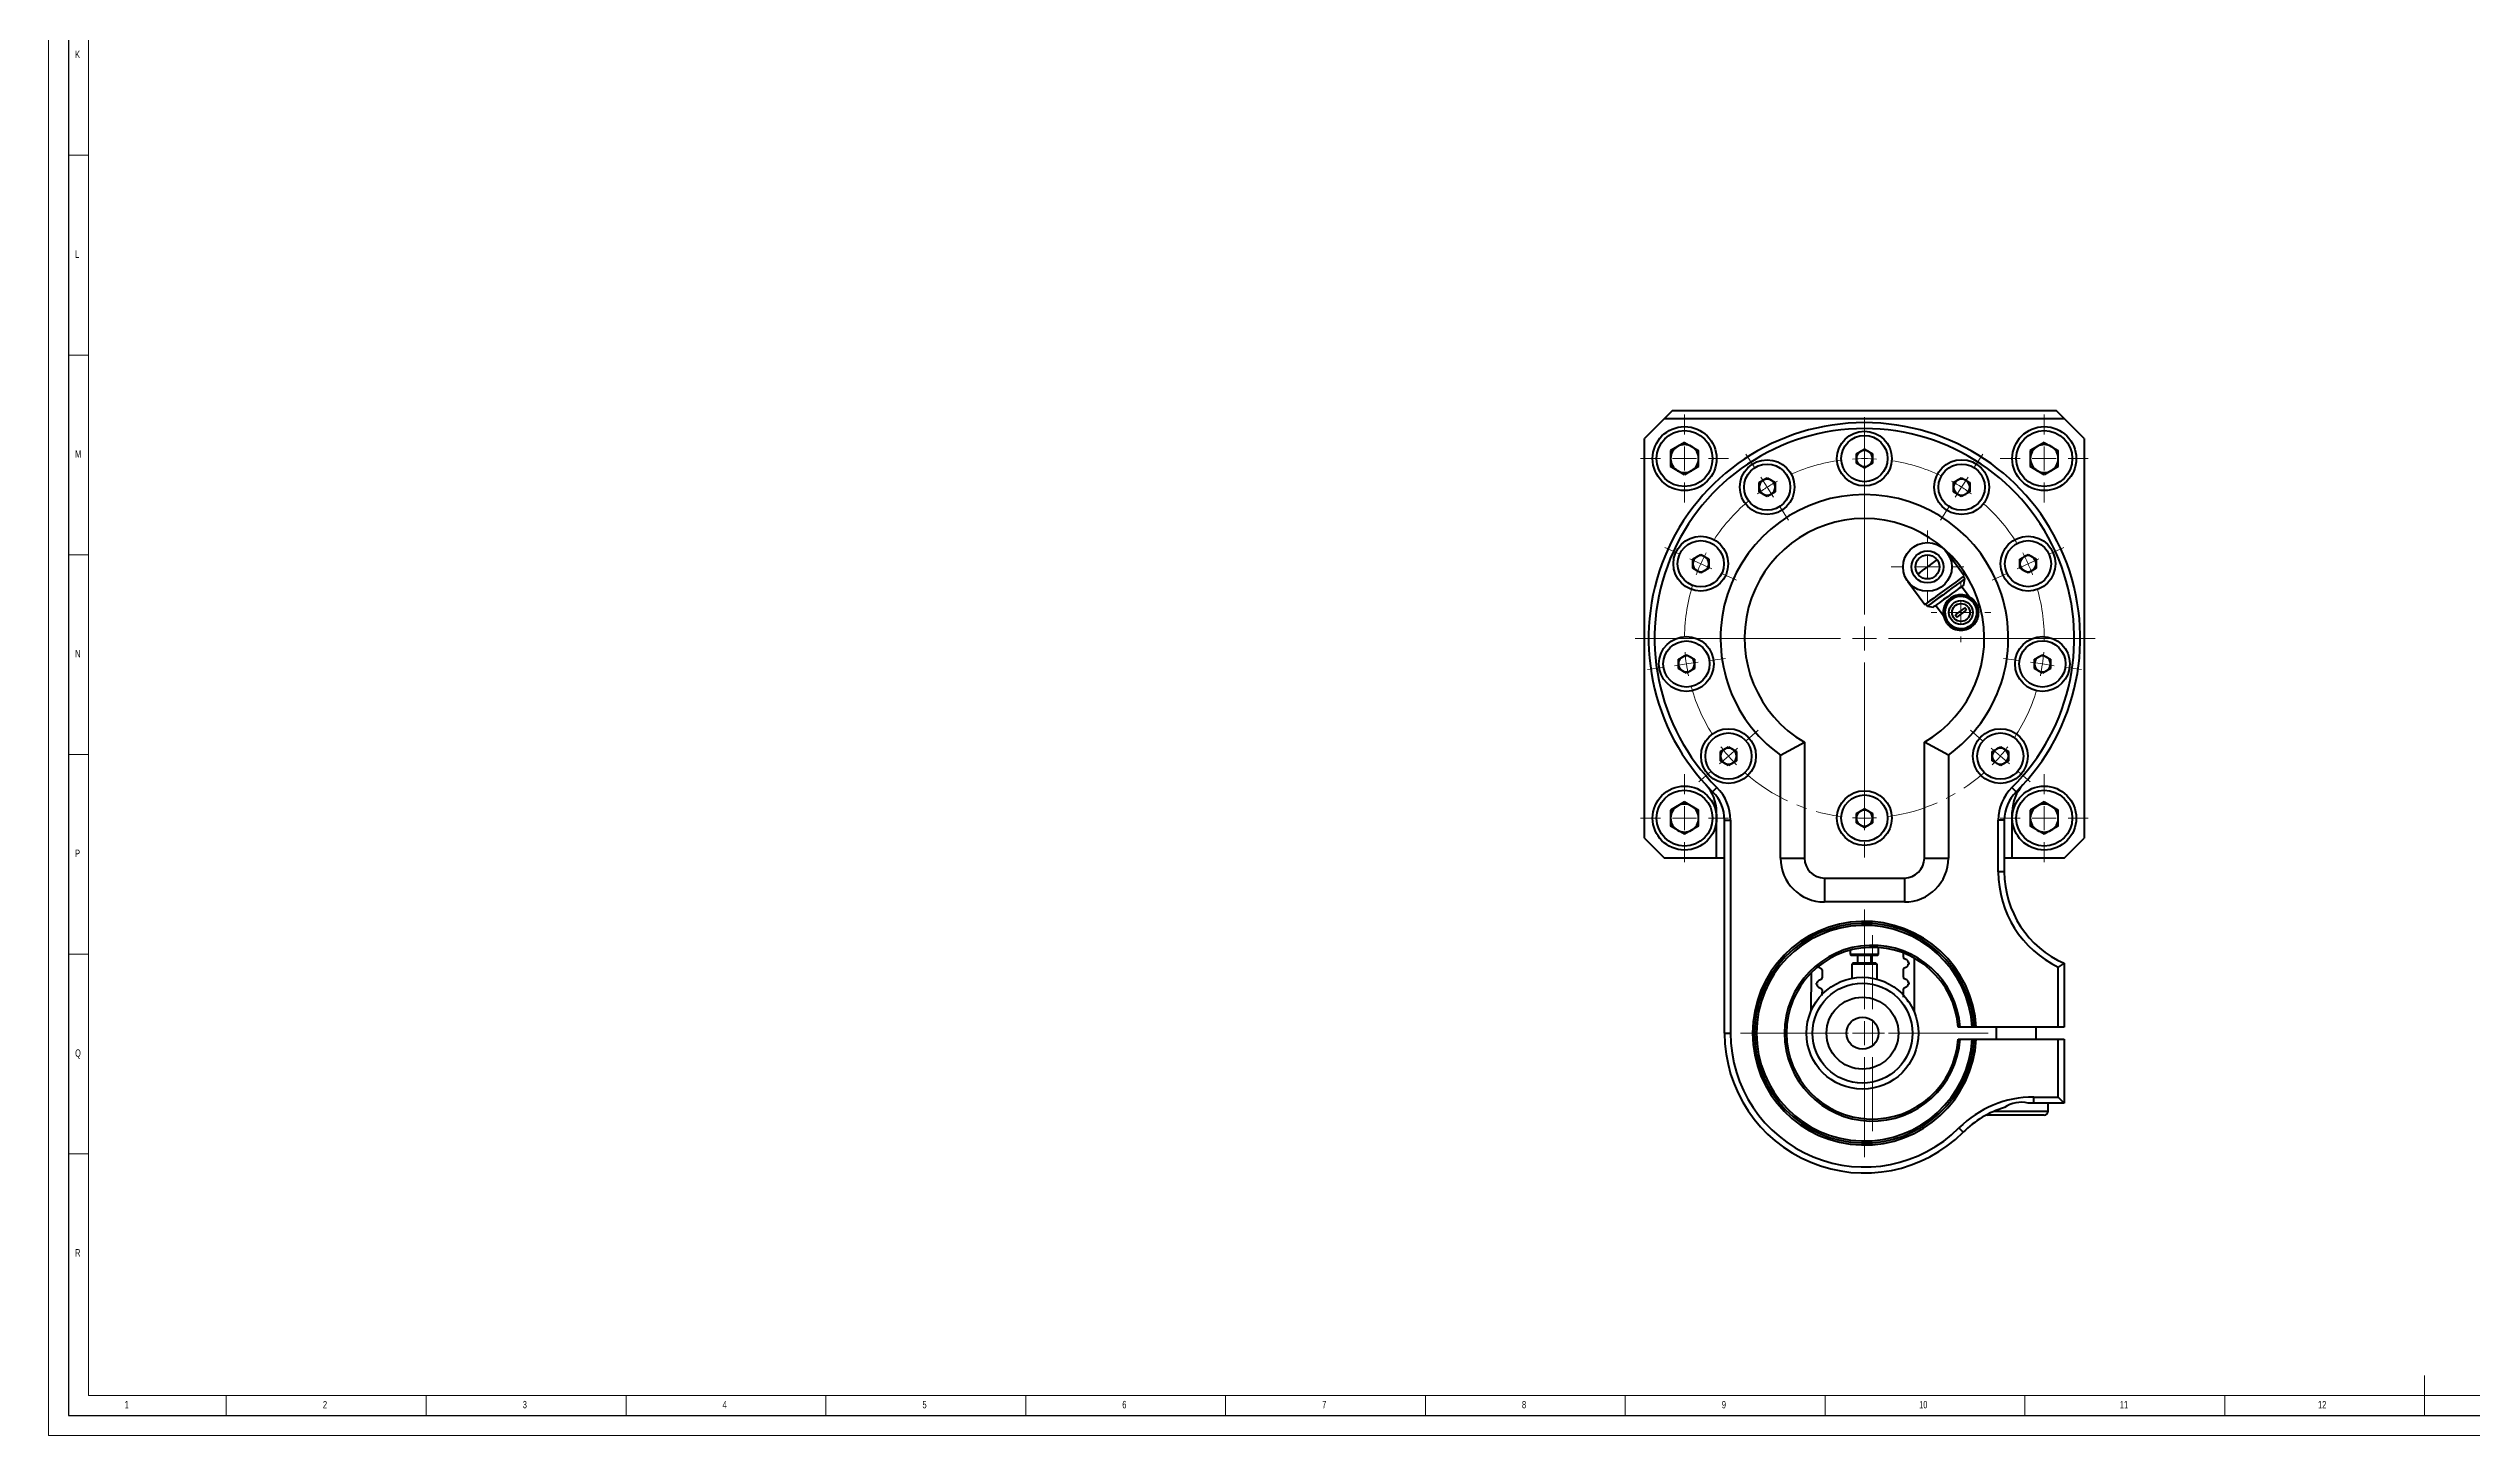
# Model space of a CAD drawing. Header units: millimetres. Extents: x 0 to 1189, y 0 to 841.
# Drawn here: x 0 to 606, y 0 to 347 of the extents above; entities that cross this region are included whole.
import ezdxf

# ---------------------------------------------------------------- set-up
doc = ezdxf.new("R2010")
doc.units = ezdxf.units.MM
doc.linetypes.add('CENTERX2', pattern=[20.32, 12.7, -2.54, 2.54, -2.54])
doc.styles.add('SLDTEXTSTYLE4', font='TXT', dxfattribs={"width": 0.75})

# ---------------------------------------------------------------- blocks, each defined once
blk = doc.blocks.new('SW_CENTERMARKSYMBOL_6')
at = {"color": 0, "linetype": 'Continuous', "lineweight": 0}
for p, q in [((0, 6), (0, 9.1)), ((-6, 0), (-9.1, 0)), ((0, 0), (-3, 0)), ((0, 0), (0, 3)), ((0, 0), (0, -3)), ((0, 0), (3, 0)), ((6, 0), (9.1, 0)), ((0, -6), (0, -9.1))]:
    blk.add_line(p, q, dxfattribs=at)
blk = doc.blocks.new('SW_CENTERMARKSYMBOL_7')
at = {"color": 0, "linetype": 'Continuous', "lineweight": 0}
for p, q in [((0, 6), (0, 7.45)), ((-6, 0), (-7.45, 0)), ((0, 0), (-3, 0)), ((0, 0), (0, 3)), ((0, 0), (0, -3)), ((0, 0), (3, 0)), ((6, 0), (7.45, 0)), ((0, -6), (0, -7.45))]:
    blk.add_line(p, q, dxfattribs=at)
blk = doc.blocks.new('SW_CENTERMARKSYMBOL_8')
at = {"color": 0, "linetype": 'Continuous', "lineweight": 0}
for p, q in [((0, 6), (0, 11)), ((-6, 0), (-11, 0)), ((0, 0), (-3, 0)), ((0, 0), (0, 3)), ((0, 0), (0, -3)), ((0, 0), (3, 0)), ((6, 0), (11, 0)), ((0, -6), (0, -11))]:
    blk.add_line(p, q, dxfattribs=at)
blk = doc.blocks.new('SW_CENTERMARKSYMBOL_9')
at = {"color": 0, "linetype": 'Continuous', "lineweight": 0}
for p, q in [((0, 6), (0, 11)), ((-6, 0), (-11, 0)), ((0, 0), (-3, 0)), ((0, 0), (0, 3)), ((0, 0), (0, -3)), ((0, 0), (3, 0)), ((6, 0), (11, 0)), ((0, -6), (0, -11))]:
    blk.add_line(p, q, dxfattribs=at)
blk = doc.blocks.new('SW_CENTERMARKSYMBOL_10')
at = {"color": 0, "linetype": 'Continuous', "lineweight": 0}
for p, q in [((0, 6), (0, 11)), ((-6, 0), (-11, 0)), ((0, 0), (-3, 0)), ((0, 0), (0, 3)), ((0, 0), (0, -3)), ((0, 0), (3, 0)), ((6, 0), (11, 0)), ((0, -6), (0, -11))]:
    blk.add_line(p, q, dxfattribs=at)
blk = doc.blocks.new('SW_CENTERMARKSYMBOL_11')
at = {"color": 0, "linetype": 'Continuous', "lineweight": 0}
for p, q in [((0, 6), (0, 11)), ((-6, 0), (-11, 0)), ((0, 0), (-3, 0)), ((0, 0), (0, 3)), ((0, 0), (0, -3)), ((0, 0), (3, 0)), ((6, 0), (11, 0)), ((0, -6), (0, -11))]:
    blk.add_line(p, q, dxfattribs=at)
blk = doc.blocks.new('SW_CENTERMARKSYMBOL_12')
at = {"color": 0, "linetype": 'Continuous', "lineweight": 0}
for p, q in [((24.33, -31.86), (24.33, 17.48)), ((24.33, 13.14), (24.33, 17)), ((-3.24, 5.05), (-5.33, 8.29)), ((24.33, 7.14), (24.33, 10.14)), ((24.33, 7.14), (24.33, 4.14)), ((51.9, 5.05), (53.99, 8.29)), ((0, 0), (-1.62, 2.52)), ((0, 0), (1.62, -2.52)), ((24.33, 1.14), (24.33, -2.71)), ((48.66, 0), (47.04, -2.52)), ((48.66, 0), (50.28, 2.52)), ((3.24, -5.05), (5.33, -8.29)), ((45.41, -5.05), (43.33, -8.29)), ((-22.06, -16.67), (-25.57, -15.07)), ((-16.6, -19.16), (-19.33, -17.92)), ((65.26, -19.16), (67.99, -17.92)), ((70.72, -16.67), (74.23, -15.07)), ((-16.6, -19.16), (-13.88, -20.41)), ((-11.15, -21.66), (-7.64, -23.26)), ((59.8, -21.66), (56.3, -23.26)), ((65.26, -19.16), (62.53, -20.41)), ((24.33, -37.86), (24.33, -34.86)), ((18.33, -37.86), (-33.01, -37.86)), ((24.33, -37.86), (21.33, -37.86)), ((24.33, -37.86), (24.33, -40.86)), ((24.33, -37.86), (27.33, -37.86)), ((30.33, -37.86), (82.1, -37.86)), ((-26.15, -45.11), (-29.97, -45.66)), ((-20.21, -44.26), (-23.18, -44.69)), ((-20.21, -44.26), (-17.24, -43.83)), ((-14.27, -43.41), (-10.46, -42.86)), ((24.33, -43.86), (24.33, -84.03)), ((62.93, -43.41), (59.12, -42.86)), ((68.87, -44.26), (65.9, -43.83)), ((68.87, -44.26), (71.84, -44.69)), ((74.81, -45.11), (78.63, -45.66)), ((-9.68, -67.33), (-7.41, -65.36)), ((-5.15, -63.4), (-2.23, -60.87)), ((53.8, -63.4), (50.89, -60.87)), ((58.34, -67.33), (56.07, -65.36)), ((-14.21, -71.25), (-17.13, -73.78)), ((-9.68, -67.33), (-11.95, -69.29)), ((58.34, -67.33), (60.6, -69.29)), ((62.87, -71.25), (65.79, -73.78)), ((24.33, -76.86), (24.33, -73)), ((24.33, -82.86), (24.33, -79.86)), ((24.33, -82.86), (24.33, -85.86)), ((24.33, -88.86), (24.33, -92.71))]:
    blk.add_line(p, q, dxfattribs=at)
at = {"color": 0, "linetype": 'CENTERX2', "lineweight": 0}
for start, end in [(97.63944, 115.08784), (64.91216, 82.36056), (130.36671, 147.81511), (32.18489, 49.63329), (163.09398, 180.54238), (359.45762, 16.90602), (195.82126, 213.26965), (326.73035, 344.17874), (228.54853, 262.36056), (277.63944, 311.45147)]:
    blk.add_arc((24.33, -37.86), 45, start, end, dxfattribs=at)
at = {"color": 0, "linetype": 'Continuous', "lineweight": 0}
for start, end in [(90, 93.81972), (86.18028, 90), (118.90755, 122.72727), (57.27273, 61.09245), (122.72727, 126.54699), (53.45301, 57.27273), (151.63483, 155.45455), (24.54545, 28.36517), (155.45455, 159.27426), (20.72574, 24.54545), (184.3621, 188.18182), (351.81818, 355.6379), (188.18182, 192.00154), (347.99846, 351.81818), (217.08937, 220.90909), (319.09091, 322.91063), (220.90909, 224.72881), (315.27119, 319.09091), (266.18028, 270), (270, 273.81972)]:
    blk.add_arc((24.33, -37.86), 45, start, end, dxfattribs=at)
blk = doc.blocks.new('SW_CENTERMARKSYMBOL_13')
at = {"color": 0, "linetype": 'Continuous', "lineweight": 0}
for p, q in [((0, 6), (0, 31)), ((-6, 0), (-31, 0)), ((0, 0), (-3, 0)), ((0, 0), (0, 3)), ((0, 0), (0, -3)), ((0, 0), (3, 0)), ((6, 0), (31, 0)), ((0, -6), (0, -31))]:
    blk.add_line(p, q, dxfattribs=at)
blk = doc.blocks.new('SW_CENTERMARKSYMBOL_14')
at = {"color": 0, "linetype": 'Continuous', "lineweight": 0}
for p, q in [((0, 6), (0, 24.5)), ((-6, 0), (-24.5, 0)), ((0, 0), (-3, 0)), ((0, 0), (0, 3)), ((0, 0), (0, -3)), ((0, 0), (3, 0)), ((6, 0), (24.5, 0)), ((0, -6), (0, -24.5))]:
    blk.add_line(p, q, dxfattribs=at)

msp = doc.modelspace()

# ---------------------------------------------------------------- linework, layer by layer
at = {"color": 7, "linetype": 'Continuous', "lineweight": 0}
for p, q in [((0, 841), (0, 0)), ((10, 831), (10, 10)), ((5, 320.5), (10, 320.5)), ((10, 270.5), (5, 270.5)), ((5, 220.5), (10, 220.5)), ((10, 170.5), (5, 170.5)), ((5, 120.5), (10, 120.5)), ((10, 70.5), (5, 70.5)), ((594.5, 5), (594.5, 15)), ((10, 10), (996.8, 10)), ((44.5, 5), (44.5, 10)), ((94.5, 10), (94.5, 5)), ((144.5, 5), (144.5, 10)), ((194.5, 10), (194.5, 5)), ((244.5, 5), (244.5, 10)), ((294.5, 10), (294.5, 5)), ((344.5, 5), (344.5, 10)), ((394.5, 10), (394.5, 5)), ((444.5, 5), (444.5, 10)), ((494.5, 10), (494.5, 5)), ((544.5, 5), (544.5, 10)), ((0, 0), (996.8, 0))]:
    msp.add_line(p, q, dxfattribs=at)
at = {"color": 7, "linetype": 'Continuous', "lineweight": 30}
for p, q in [((5, 836), (5, 5)), ((5, 5), (996.8, 5))]:
    msp.add_line(p, q, dxfattribs=at)
at = {"color": 7, "linetype": 'Continuous', "lineweight": 40}
for p, q in [((406.34, 256.57), (404.34, 254.57)), ((406.34, 256.57), (502.34, 256.57)), ((504.34, 254.57), (502.34, 256.57)), ((404.34, 254.57), (399.34, 249.57)), ((399.34, 149.57), (399.34, 249.57)), ((404.34, 254.57), (504.34, 254.57)), ((409.34, 248.61), (405.84, 246.59)), ((409.34, 248.61), (412.84, 246.59)), ((499.34, 248.61), (495.84, 246.59)), ((499.34, 248.61), (502.84, 246.59)), ((509.34, 249.57), (504.34, 254.57)), ((509.34, 249.57), (509.34, 149.57)), ((405.84, 246.59), (405.84, 242.55)), ((409.34, 240.53), (405.84, 242.55)), ((412.84, 242.55), (409.34, 240.53)), ((412.84, 242.55), (412.84, 246.59)), ((452.33, 245.73), (454.34, 246.89)), ((452.33, 243.41), (452.33, 245.73)), ((454.34, 242.25), (452.33, 243.41)), ((454.34, 246.89), (456.35, 245.73)), ((456.35, 243.41), (454.34, 242.25)), ((456.35, 245.73), (456.35, 243.41)), ((495.84, 246.59), (495.84, 242.55)), ((499.34, 240.53), (495.84, 242.55)), ((502.84, 242.55), (499.34, 240.53)), ((502.84, 242.55), (502.84, 246.59)), ((428, 238.58), (430.01, 239.74)), ((428, 236.26), (428, 238.58)), ((430.01, 239.74), (432.02, 238.58)), ((432.02, 238.58), (432.02, 236.26)), ((476.66, 238.58), (478.67, 239.74)), ((476.66, 236.26), (476.66, 238.58)), ((478.67, 239.74), (480.68, 238.58)), ((480.68, 238.58), (480.68, 236.26)), ((430.01, 235.1), (428, 236.26)), ((432.02, 236.26), (430.01, 235.1)), ((478.67, 235.1), (476.66, 236.26)), ((480.68, 236.26), (478.67, 235.1)), ((411.39, 219.42), (413.4, 220.58)), ((411.39, 217.1), (411.39, 219.42)), ((413.4, 220.58), (415.41, 219.42)), ((415.41, 219.42), (415.41, 217.1)), ((479.3, 215.23), (475.03, 221.05)), ((493.26, 219.42), (495.27, 220.58)), ((493.26, 217.1), (493.26, 219.42)), ((495.27, 220.58), (497.28, 219.42)), ((497.28, 219.42), (497.28, 217.1)), ((413.4, 215.94), (411.39, 217.1)), ((415.41, 217.1), (413.4, 215.94)), ((465.2, 213.83), (469.47, 208.01)), ((480.56, 209.97), (478.66, 212.56)), ((479.48, 214.48), (479.06, 215.05)), ((479.25, 213), (479.48, 214.48)), ((495.27, 215.94), (493.26, 217.1)), ((497.28, 217.1), (495.27, 215.94)), ((469.72, 208.19), (470.13, 207.62)), ((470.13, 207.62), (471.62, 207.39)), ((472.21, 207.83), (474.09, 205.26)), ((474.3, 207.54), (474.51, 205.6)), ((477.69, 210.42), (476.12, 209.26)), ((479.45, 207.24), (477.05, 205.48)), ((477.53, 204.84), (479.92, 206.59)), ((480.1, 209.7), (478.31, 210.48)), ((479.92, 206.59), (479.45, 207.24)), ((481.88, 208.92), (480.1, 209.7)), ((482.46, 206.48), (482.25, 208.41)), ((482.68, 204.54), (482.46, 206.48)), ((474.51, 205.6), (474.72, 203.66)), ((475.09, 203.16), (476.88, 202.38)), ((476.88, 202.38), (478.66, 201.59)), ((477.05, 205.48), (477.53, 204.84)), ((480.85, 202.81), (482.43, 203.97)), ((407.79, 194.32), (409.8, 195.48)), ((407.79, 192), (407.79, 194.32)), ((409.8, 195.48), (411.81, 194.32)), ((411.81, 194.32), (411.81, 192)), ((496.87, 194.32), (498.88, 195.48)), ((496.87, 192), (496.87, 194.32)), ((498.88, 195.48), (500.89, 194.32)), ((500.89, 194.32), (500.89, 192)), ((409.8, 190.84), (407.79, 192)), ((411.81, 192), (409.8, 190.84)), ((498.88, 190.84), (496.87, 192)), ((500.89, 192), (498.88, 190.84)), ((418.32, 171.26), (420.33, 172.42)), ((418.32, 168.94), (418.32, 171.26)), ((420.33, 172.42), (422.34, 171.26)), ((422.34, 171.26), (422.34, 168.94)), ((433.34, 170.33), (439.34, 173.59)), ((433.34, 144.57), (433.34, 170.33)), ((439.34, 173.59), (439.34, 144.57)), ((475.34, 170.33), (469.34, 173.59)), ((469.34, 144.57), (469.34, 173.59)), ((475.34, 170.33), (475.34, 144.57)), ((486.34, 171.26), (488.35, 172.42)), ((486.34, 168.94), (486.34, 171.26)), ((488.35, 172.42), (490.36, 171.26)), ((490.36, 171.26), (490.36, 168.94)), ((420.33, 167.78), (418.32, 168.94)), ((422.34, 168.94), (420.33, 167.78)), ((488.35, 167.78), (486.34, 168.94)), ((490.36, 168.94), (488.35, 167.78)), ((409.34, 158.61), (405.84, 156.59)), ((409.34, 158.61), (412.84, 156.59)), ((416.37, 161.17), (417.42, 162.24)), ((492.31, 161.17), (491.25, 162.24)), ((499.34, 158.61), (495.84, 156.59)), ((499.34, 158.61), (502.84, 156.59)), ((405.84, 156.59), (405.84, 152.55)), ((409.34, 150.53), (405.84, 152.55)), ((412.84, 152.55), (409.34, 150.53)), ((412.84, 152.55), (412.84, 156.59)), ((417.34, 144.57), (417.34, 156.13)), ((419.34, 100.73), (419.34, 154.06)), ((419.34, 154.06), (420.84, 154.06)), ((420.84, 154.06), (420.84, 100.73)), ((452.33, 155.73), (454.34, 156.89)), ((452.33, 153.41), (452.33, 155.73)), ((454.34, 152.25), (452.33, 153.41)), ((454.34, 156.89), (456.35, 155.73)), ((456.35, 153.41), (454.34, 152.25)), ((456.35, 155.73), (456.35, 153.41)), ((489.34, 154.06), (487.84, 154.06)), ((487.84, 141.14), (487.84, 154.06)), ((489.34, 154.06), (489.34, 141.14)), ((491.34, 144.57), (491.34, 156.13)), ((495.84, 156.59), (495.84, 152.55)), ((499.34, 150.53), (495.84, 152.55)), ((502.84, 152.55), (499.34, 150.53)), ((502.84, 152.55), (502.84, 156.59)), ((399.34, 149.57), (404.34, 144.57)), ((504.34, 144.57), (509.34, 149.57)), ((417.34, 144.57), (404.34, 144.57)), ((419.34, 144.57), (417.34, 144.57)), ((433.34, 144.57), (439.34, 144.57)), ((444.34, 139.57), (444.34, 133.57)), ((444.34, 139.57), (464.34, 139.57)), ((464.34, 139.57), (464.34, 133.57)), ((469.34, 144.57), (475.34, 144.57)), ((489.34, 141.14), (487.84, 141.14)), ((491.34, 144.57), (489.34, 144.57)), ((504.34, 144.57), (491.34, 144.57)), ((464.34, 133.57), (444.34, 133.57)), ((450.78, 121.5), (450.78, 120.42)), ((457.9, 120.42), (457.9, 122.17)), ((440.98, 106.23), (441.07, 115.87)), ((442.93, 117.22), (443.55, 116.93)), ((443.77, 115.57), (443.76, 114.57)), ((443.78, 116.56), (443.77, 115.57)), ((450.78, 120.42), (451.05, 120.15)), ((457.9, 120.42), (450.78, 120.42)), ((457.63, 120.15), (451.05, 120.15)), ((451.45, 118.28), (451.18, 118.01)), ((451.18, 118.01), (451.18, 114.47)), ((457.5, 118.01), (451.18, 118.01)), ((457.23, 118.28), (451.45, 118.28)), ((452.65, 120.15), (452.65, 118.28)), ((456.03, 118.28), (456.03, 120.15)), ((457.5, 118.01), (457.23, 118.28)), ((457.5, 114.25), (457.5, 118.01)), ((457.63, 120.15), (457.9, 120.42)), ((464.08, 119.73), (464.08, 120.73)), ((464.08, 115.73), (464.08, 116.72)), ((464.08, 114.73), (464.08, 115.73)), ((464.93, 119.08), (464.31, 119.37)), ((464.31, 117.09), (464.93, 117.38)), ((465.28, 118.42), (465.28, 118.54)), ((465.54, 118.36), (465.28, 118.42)), ((465.28, 118.03), (465.54, 118.1)), ((465.28, 117.92), (465.28, 118.03)), ((465.54, 118.1), (465.54, 118.36)), ((466.78, 119.52), (466.78, 106.11)), ((504.34, 118.23), (502.84, 117.27)), ((502.84, 102.23), (502.84, 117.27)), ((504.34, 118.23), (504.34, 102.23)), ((442.55, 113.27), (442.29, 113.21)), ((442.29, 113.21), (442.29, 112.95)), ((442.29, 112.95), (442.54, 112.88)), ((442.54, 112.88), (442.54, 112.77)), ((442.55, 113.39), (442.55, 113.27)), ((442.88, 112.22), (443.5, 111.93)), ((443.53, 114.21), (442.9, 113.93)), ((443.73, 111.56), (443.72, 110.57)), ((443.72, 110.57), (443.72, 110.15)), ((464.08, 110.73), (464.08, 111.72)), ((464.08, 109.73), (464.08, 110.73)), ((464.93, 114.08), (464.31, 114.37)), ((464.31, 112.09), (464.93, 112.38)), ((465.28, 113.42), (465.28, 113.54)), ((465.54, 113.36), (465.28, 113.42)), ((465.28, 113.03), (465.54, 113.1)), ((465.28, 112.92), (465.28, 113.03)), ((465.54, 113.1), (465.54, 113.36)), ((419.34, 100.73), (420.84, 100.73)), ((478.29, 102.23), (477.79, 102.23)), ((477.79, 99.23), (478.29, 99.23)), ((481.3, 102.23), (478.29, 102.23)), ((478.29, 99.23), (481.3, 99.23)), ((481.8, 102.23), (481.3, 102.23)), ((481.3, 99.23), (481.8, 99.23)), ((482.3, 102.23), (481.8, 102.23)), ((481.8, 99.23), (482.3, 99.23)), ((502.84, 102.23), (482.3, 102.23)), ((482.3, 99.23), (502.84, 99.23)), ((487.34, 102.23), (487.34, 99.23)), ((497.34, 99.23), (497.34, 102.23)), ((504.34, 102.23), (502.84, 102.23)), ((502.84, 84.73), (502.84, 99.23)), ((502.84, 99.23), (504.34, 99.23)), ((504.34, 99.23), (504.34, 83.23)), ((492.34, 80.23), (485.34, 80.23)), ((499.34, 80.23), (492.34, 80.23)), ((496.69, 83.23), (496.69, 84.73)), ((496.69, 84.73), (502.84, 84.73)), ((504.34, 83.23), (496.69, 83.23)), ((500.34, 81.23), (500.34, 83.23)), ((504.34, 83.23), (502.84, 84.73)), ((479.04, 75.94), (477.99, 77))]:
    msp.add_line(p, q, dxfattribs=at)
at = {"color": 8, "linetype": 'Continuous', "lineweight": 40}
for p, q in [((486.89, 81.23), (492.34, 81.23)), ((492.34, 81.23), (500.34, 81.23))]:
    msp.add_line(p, q, dxfattribs=at)
at = {"color": 7, "linetype": 'Continuous', "lineweight": 40, "flags": 128}
for points in [[(467.69, 215.67), (467.84, 215.78), (468.26, 216.08), (468.9, 216.56), (469.69, 217.14), (470.53, 217.75), (471.32, 218.33), (471.96, 218.8), (472.38, 219.11), (472.53, 219.22)], [(479.3, 215.23), (479.16, 215.13), (478.74, 214.82), (478.07, 214.32), (477.18, 213.67), (476.13, 212.9), (474.98, 212.06), (473.79, 211.19), (472.64, 210.34), (471.59, 209.57), (470.71, 208.92), (470.03, 208.42), (469.61, 208.12), (469.47, 208.01), (469.47, 208.01)], [(479.48, 214.48), (479.33, 214.37), (478.9, 214.06), (478.21, 213.55), (477.31, 212.89), (476.25, 212.11), (475.1, 211.27), (473.93, 210.41), (472.82, 209.59), (471.83, 208.86), (471.03, 208.28), (470.46, 207.86), (470.17, 207.65), (470.13, 207.62)], [(479.25, 213), (479.11, 212.89), (478.69, 212.59), (478.04, 212.11), (477.19, 211.48), (476.21, 210.77), (475.17, 210), (474.16, 209.26), (473.23, 208.58), (472.47, 208.02), (471.93, 207.63), (471.65, 207.42), (471.62, 207.39)], [(476.12, 209.26), (474.73, 208.24), (474.55, 208.11)], [(479.28, 201.66), (479.46, 201.79), (480.85, 202.81)], [(484.96, 80.3), (485.14, 80.25), (485.34, 80.23)]]:
    msp.add_lwpolyline(points, dxfattribs=at)
at = {"color": 7, "linetype": 'Continuous', "lineweight": 40}
for centre, radius in [((409.34, 244.57), 8), ((409.34, 244.57), 7), ((454.34, 244.57), 6.86), ((454.34, 244.57), 5.78), ((499.34, 244.57), 8), ((499.34, 244.57), 7), ((430.01, 237.42), 6.85), ((430.01, 237.42), 5.78), ((478.67, 237.42), 6.86), ((478.67, 237.42), 5.79), ((413.4, 218.26), 6.86), ((495.27, 218.26), 6.86), ((413.4, 218.26), 5.79), ((470.11, 217.44), 6.1), ((470.11, 217.44), 4), ((470.11, 217.44), 3), ((495.27, 218.26), 5.78), ((478.49, 206.04), 2.99), ((478.49, 206.04), 2.23), ((409.8, 193.16), 6.86), ((409.8, 193.16), 5.78), ((498.88, 193.16), 6.86), ((498.88, 193.16), 5.79), ((420.33, 170.1), 6.86), ((420.33, 170.1), 5.79), ((488.35, 170.1), 6.86), ((488.35, 170.1), 5.78), ((409.34, 154.57), 8), ((409.34, 154.57), 7), ((454.34, 154.57), 6.86), ((454.34, 154.57), 5.79), ((499.34, 154.57), 8), ((499.34, 154.57), 7), ((453.85, 100.73), 14), ((453.85, 100.73), 12.5), ((453.85, 100.73), 9), ((453.85, 100.73), 4)]:
    msp.add_circle(centre, radius, dxfattribs=at)
for centre, radius, start, end in [((454.34, 199.57), 54, 314.67826, 225.32174), ((454.34, 199.57), 52.5, 314.67826, 225.32174), ((409.34, 244.57), 3.5, 120, 180), ((409.34, 244.57), 3.5, 180, 240), ((409.34, 244.57), 3.5, 60, 120), ((409.34, 244.57), 3.5, 0, 60), ((409.34, 244.57), 3.5, 300, 0), ((454.34, 244.57), 2.01, 120, 180), ((454.34, 244.57), 2.01, 180, 240), ((454.34, 244.57), 2.01, 60, 120), ((454.34, 244.57), 2.01, 240, 300), ((454.34, 244.57), 2.01, 0, 60), ((454.34, 244.57), 2.01, 300, 0), ((499.34, 244.57), 3.5, 120, 180), ((499.34, 244.57), 3.5, 180, 240), ((499.34, 244.57), 3.5, 60, 120), ((499.34, 244.57), 3.5, 0, 60), ((499.34, 244.57), 3.5, 300, 0), ((409.34, 244.57), 3.5, 240, 300), ((430.01, 237.42), 2.01, 120, 180), ((430.01, 237.42), 2.01, 180, 240), ((430.01, 237.42), 2.01, 60, 120), ((430.01, 237.42), 2.01, 0, 60), ((430.01, 237.42), 2.01, 300, 0), ((478.67, 237.42), 2.01, 120, 180), ((478.67, 237.42), 2.01, 180, 240), ((478.67, 237.42), 2.01, 60, 120), ((478.67, 237.42), 2.01, 0, 60), ((478.67, 237.42), 2.01, 300, 0), ((499.34, 244.57), 3.5, 240, 300), ((454.34, 199.57), 36, 305.68533, 234.31467), ((430.01, 237.42), 2.01, 240, 300), ((478.67, 237.42), 2.01, 240, 300), ((454.34, 199.57), 30, 300, 240), ((413.4, 218.26), 2.01, 120, 180), ((413.4, 218.26), 2.01, 180, 240), ((413.4, 218.26), 2.01, 60, 120), ((413.4, 218.26), 2.01, 0, 60), ((413.4, 218.26), 2.01, 300, 0), ((495.27, 218.26), 2.01, 120, 180), ((495.27, 218.26), 2.01, 180, 240), ((495.27, 218.26), 2.01, 60, 120), ((495.27, 218.26), 2.01, 0, 60), ((495.27, 218.26), 2.01, 300, 0), ((413.4, 218.26), 2.01, 240, 300), ((495.27, 218.26), 2.01, 240, 300), ((478.49, 206.04), 4.45, 162.80298, 209.77983), ((478.49, 206.04), 4.45, 152.27394, 160.29548), ((478.49, 206.04), 4, 126.28471, 186.28471), ((478.49, 206.04), 4.45, 100.29548, 151.948), ((478.49, 206.04), 4, 66.28471, 126.28471), ((478.49, 206.04), 4.45, 92.27394, 100.29548), ((478.49, 206.04), 4.45, 42.24975, 90.07167), ((478.49, 206.04), 4, 6.28471, 66.28471), ((478.49, 206.04), 4, 306.28471, 6.28471), ((478.49, 206.04), 4.45, 32.27394, 40.29548), ((478.49, 206.04), 4.45, 342.58442, 32.27394), ((478.49, 206.04), 4, 186.28471, 246.28471), ((478.49, 206.04), 4.45, 212.27394, 220.29548), ((478.49, 206.04), 4.45, 220.55639, 270.7029), ((478.49, 206.04), 4, 246.28471, 306.28471), ((478.49, 206.04), 4.45, 272.27394, 280.29548), ((478.49, 206.04), 4.45, 280.29548, 332.27394), ((478.49, 206.04), 4.45, 332.27394, 340.29548), ((409.8, 193.16), 2.01, 120, 180), ((409.8, 193.16), 2.01, 60, 120), ((409.8, 193.16), 2.01, 0, 60), ((498.88, 193.16), 2.01, 120, 180), ((498.88, 193.16), 2.01, 60, 120), ((498.88, 193.16), 2.01, 0, 60), ((409.8, 193.16), 2.01, 180, 240), ((409.8, 193.16), 2.01, 240, 300), ((409.8, 193.16), 2.01, 300, 0), ((498.88, 193.16), 2.01, 180, 240), ((498.88, 193.16), 2.01, 240, 300), ((498.88, 193.16), 2.01, 300, 0), ((420.33, 170.1), 2.01, 120, 180), ((420.33, 170.1), 2.01, 180, 240), ((420.33, 170.1), 2.01, 60, 120), ((420.33, 170.1), 2.01, 0, 60), ((420.33, 170.1), 2.01, 300, 0), ((488.35, 170.1), 2.01, 120, 180), ((488.35, 170.1), 2.01, 180, 240), ((488.35, 170.1), 2.01, 60, 120), ((488.35, 170.1), 2.01, 0, 60), ((488.35, 170.1), 2.01, 300, 0), ((420.33, 170.1), 2.01, 240, 300), ((488.35, 170.1), 2.01, 240, 300), ((409.34, 154.57), 3.5, 60, 120), ((407.34, 156.13), 10, 0, 42.74557), ((409.34, 154.06), 10, 0, 45.32174), ((409.34, 154.06), 11.5, 0, 45.32174), ((499.34, 154.06), 11.5, 134.67826, 180), ((499.34, 154.06), 10, 134.67826, 180), ((501.34, 156.13), 10, 137.25443, 180), ((499.34, 154.57), 3.5, 60, 120), ((409.34, 154.57), 3.5, 120, 180), ((409.34, 154.57), 3.5, 180, 240), ((409.34, 154.57), 3.5, 0, 60), ((409.34, 154.57), 3.5, 300, 0), ((454.34, 154.57), 2.01, 120, 180), ((454.34, 154.57), 2.01, 180, 240), ((454.34, 154.57), 2.01, 60, 120), ((454.34, 154.57), 2.01, 240, 300), ((454.34, 154.57), 2.01, 0, 60), ((454.34, 154.57), 2.01, 300, 0), ((499.34, 154.57), 3.5, 120, 180), ((499.34, 154.57), 3.5, 180, 240), ((499.34, 154.57), 3.5, 0, 60), ((499.34, 154.57), 3.5, 300, 0), ((409.34, 154.57), 3.5, 240, 300), ((499.34, 154.57), 3.5, 240, 300), ((444.34, 144.57), 11, 180, 270), ((444.34, 144.57), 5, 180, 270), ((464.34, 144.57), 5, 270, 0), ((464.34, 144.57), 11, 270, 0), ((514.34, 141.14), 26.5, 180, 244.28072), ((514.34, 141.14), 25, 180, 246.42182), ((454.34, 100.73), 28, 3.07089, 356.92911), ((454.34, 100.73), 27.5, 3.12678, 356.87322), ((454.34, 100.73), 27, 3.18474, 356.81526), ((456.34, 100.73), 22, 3.90956, 356.09044), ((456.34, 100.73), 21.5, 4.00063, 355.99937), ((443.19, 117.76), 0.6, 179.43618, 244.43675), ((443.38, 116.57), 0.4, 359.43652, 64.43571), ((464.48, 119.73), 0.4, 180.00032, 244.9998), ((464.48, 116.72), 0.4, 115.00028, 179.9998), ((464.68, 118.54), 0.6, 359.99972, 65.00076), ((464.68, 117.92), 0.6, 295.00091, 359.99947), ((443.14, 112.76), 0.6, 179.43618, 244.43675), ((443.15, 113.38), 0.6, 114.43724, 179.43578), ((443.33, 111.57), 0.4, 359.43717, 64.43506), ((443.36, 114.58), 0.4, 294.43748, 359.43548), ((464.48, 114.73), 0.4, 180.00032, 244.9998), ((464.48, 111.72), 0.4, 115.00028, 179.9998), ((464.68, 113.54), 0.6, 0.00057, 64.9992), ((464.68, 112.92), 0.6, 294.99965, 0.00001), ((464.68, 108.54), 0.6, 0.00002, 65.00046), ((454.34, 100.73), 35, 180, 314.90053), ((454.34, 100.73), 33.5, 180, 314.90053), ((496.69, 58.23), 26.5, 90, 134.90053), ((496.69, 58.23), 25, 107.00343, 134.90053), ((493.46, 76.34), 7.09, 75.0251, 125.17623), ((496.69, 58.23), 25, 90, 93.19795), ((499.34, 81.23), 1, 270, 0)]:
    msp.add_arc(centre, radius, start, end, dxfattribs=at)

# ---------------------------------------------------------------- block references
at = {"color": 7, "linetype": 'Continuous', "lineweight": 0}
for name, p in [('SW_CENTERMARKSYMBOL_12', (430.01, 237.42)), ('SW_CENTERMARKSYMBOL_10', (409.34, 244.57)), ('SW_CENTERMARKSYMBOL_11', (499.34, 244.57)), ('SW_CENTERMARKSYMBOL_6', (470.11, 217.44)), ('SW_CENTERMARKSYMBOL_7', (478.49, 206.04)), ('SW_CENTERMARKSYMBOL_9', (409.34, 154.57)), ('SW_CENTERMARKSYMBOL_8', (499.34, 154.57)), ('SW_CENTERMARKSYMBOL_13', (454.34, 100.73)), ('SW_CENTERMARKSYMBOL_14', (456.34, 100.73))]:
    msp.add_blockref(name, p, dxfattribs=at)

# ---------------------------------------------------------------- texts
at = {"color": 7, "linetype": 'Continuous', "lineweight": 0, "attachment_point": 1, "style": 'SLDTEXTSTYLE4'}
for s, insert, char_height in [('K', (6.67, 346.67), 1.85), ('L', (6.67, 296.67), 1.85), ('M', (6.67, 246.67), 1.85), ('N', (6.67, 196.67), 1.85), ('P', (6.67, 146.67), 1.85), ('Q', (6.67, 96.67), 1.85), ('R', (6.67, 46.67), 1.85), ('1', (19.08, 8.67), 1.85), ('2', (68.67, 8.67), 1.85), ('3', (118.67, 8.67), 1.85), ('4', (168.67, 8.67), 1.85), ('5', (218.67, 8.67), 1.85), ('6', (268.67, 8.67), 1.85), ('7', (318.67, 8.67), 1.85), ('8', (368.67, 8.67), 1.85), ('9', (418.67, 8.67), 1.85), ('10', (468.04, 8.67), 1.852), ('11', (518.25, 8.67), 1.852), ('12', (567.83, 8.67), 1.852)]:
    msp.add_mtext(s, dxfattribs=dict(at, insert=insert, char_height=char_height))

doc.saveas('drawing.dxf')
